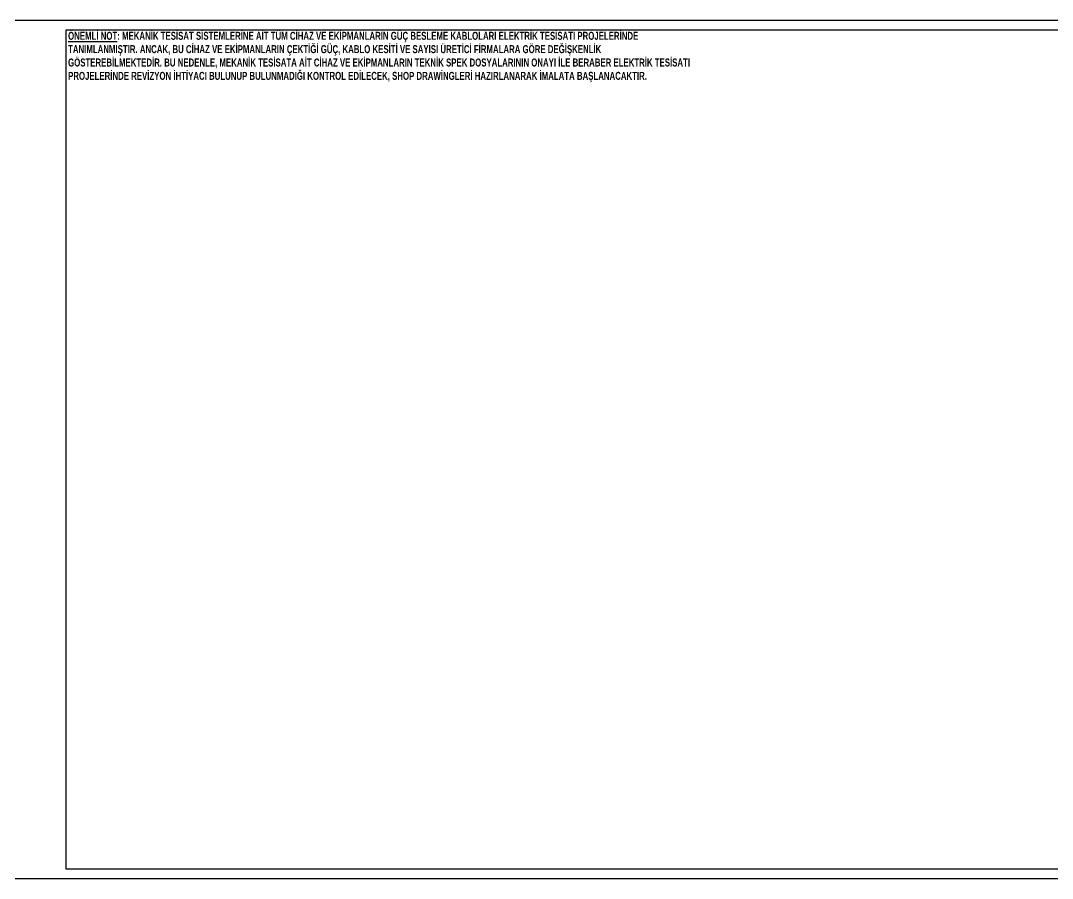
# Model space of a CAD drawing. Header units: centimetres. Extents: x 394264 to 551709, y 50011 to 59011.
# Drawn here: x 405089 to 415914, y 50011 to 59011 of the extents above; entities that cross this region are included whole.
import ezdxf

# ---------------------------------------------------------------- set-up
doc = ezdxf.new("R2010")
doc.units = ezdxf.units.CM
doc.layers.add('0-KRCN-Z-ANTET', color=71, linetype='Continuous', lineweight=30)
doc.layers.add('LBT-RADYATÖR ÇAP', color=31, linetype='Continuous', lineweight=30)
doc.styles.add('C 100', font='romans.shx', dxfattribs={"width": 0.7, "height": 17.5})

msp = doc.modelspace()

# ---------------------------------------------------------------- linework, layer by layer
at = {"layer": '0-KRCN-Z-ANTET'}
for points in [[(394264, 50011), (551709, 50011), (551709, 59011), (394264, 59011)], [(405564, 50111), (437064, 50111), (437064, 58911), (405564, 58911)]]:
    msp.add_lwpolyline(points, close=True, dxfattribs=at)

# ---------------------------------------------------------------- texts
at = {"layer": 'LBT-RADYATÖR ÇAP', "color": 7, "insert": (405587, 58894), "char_height": 84, "attachment_point": 1, "style": 'C 100'}
msp.add_mtext_dynamic_manual_height_columns('{\\fArial|b1|i0|c162|p34;\\L\\C1;ÖNEMLİ NOT\\l:\\C0; MEKANİK TESİSAT SİSTEMLERİNE AİT TÜM CİHAZ VE EKİPMANLARIN GÜÇ BESLEME KABLOLARI ELEKTRİK TESİSATI PROJELERİNDE TANIMLANMIŞTIR. ANCAK, BU CİHAZ VE EKİPMANLARIN ÇEKTİĞİ GÜÇ, KABLO KESİTİ VE SAYISI ÜRETİCİ FİRMALARA GÖRE DEĞİŞKENLİK GÖSTEREBİLMEKTEDİR. BU NEDENLE, MEKANİK TESİSATA AİT CİHAZ VE EKİPMANLARIN TEKNİK SPEK DOSYALARININ ONAYI İLE BERABER ELEKTRİK TESİSATI PROJELERİNDE REVİZYON İHTİYACI BULUNUP BULUNMADIĞI KONTROL EDİLECEK, SHOP DRAWİNGLERİ HAZIRLANARAK İMALATA BAŞLANACAKTIR.}', width=6519.63, gutter_width=11812, heights=[0], dxfattribs=at)

doc.saveas('drawing.dxf')
